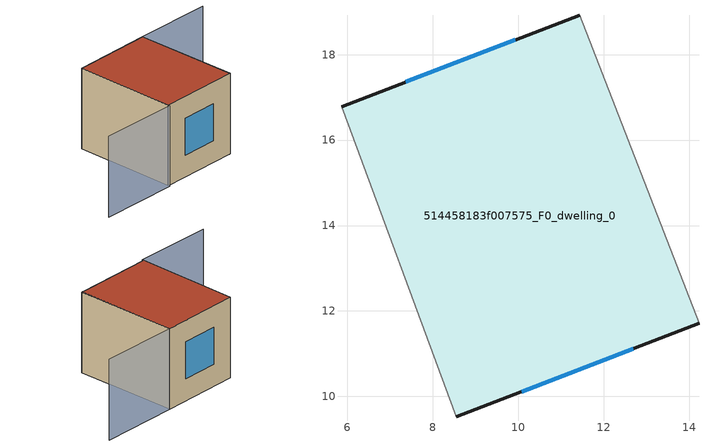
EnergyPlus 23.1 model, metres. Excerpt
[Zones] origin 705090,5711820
514458183f007575_F0_dwelling_0
 floor ground (EU_floor_Construction): 11.44,18.92 14.23,11.71 8.54,9.52 5.86,16.78 z0
 wall outside (EU_wall_Construction): 11.44,18.92 5.86,16.78 / 8.54,9.52 14.23,11.71 z0:6
 wall adiabatic (EU_wall_Construction): 14.23,11.71 11.44,18.92 / 5.86,16.78 8.54,9.52 z0:6
 window (EU_Window_Construction): 9.93,18.35 7.37,17.36 / 10.08,10.11 12.69,11.12 z1.62:4.38
 roof outside (EU_roof_Construction): 14.23,11.71 11.44,18.92 5.86,16.78 8.54,9.52 z6
shading: 5.86,16.78 8.58,9.43 / 8.58,9.43 3.01,7.37 / 14.18,11.69 11.44,18.93 / 11.44,18.93 16.96,21.02 z0:6
[Building]
EU S2 Campaign: North Axis=0; Terrain=City; Solar Distribution=FullExterior
[Site:Location]
London: Latitude=51.5; Longitude=-0.5; Time Zone=0; Elevation=25
[SizingPeriod:WeatherFileDays]
AnnualSizingPeriod: Begin Month=1; Begin Day of Month=1; End Month=12; End Day of Month=31; Day of Week for Start Day=Monday; Use Weather File Daylight Saving Period=No; Use Weather File Rain and Snow Indicators=No
[MATERIAL]
EU_InternalMass_Material: Roughness=MediumRough; Thickness=0.1; Conductivity=1; Density=1800; Specific Heat=900; Thermal Absorptance=0.9; Solar Absorptance=0.7; Visible Absorptance=0.7
[MATERIAL:NOMASS] Roughness=MediumRough; Thermal Absorptance=0.9; Solar Absorptance=0.7; Visible Absorptance=0.7
Name | Thermal Resistance
EU_wall_NoMass | 0.727863
EU_roof_NoMass | 0.773354
EU_floor_NoMass | 1.79329
[WINDOWMATERIAL:SIMPLEGLAZINGSYSTEM]
EU_Window_SimpleGlazing: UFactor=2.58614; Solar Heat Gain Coefficient=0.76; Visible Transmittance=0.76
[CONSTRUCTION]
EU_wall_Construction: EU_wall_NoMass
EU_roof_Construction: EU_roof_NoMass
EU_floor_Construction: EU_floor_NoMass
EU_InternalMass_Construction: EU_InternalMass_Material
EU_Window_Construction: EU_Window_SimpleGlazing
[ZONE]
514458183f007575_F0_dwelling_0: Type=1; Multiplier=1; Ceiling Height=autocalculate; Volume=280.102; Floor Area=autocalculate; Part of Total Floor Area=Yes
[INTERNALMASS]
514458183f007575_F0_dwelling_0_EU_InternalMass: Construction=EU_InternalMass_Construction; Zone or ZoneList=514458183f007575_F0_dwelling_0; Surface Area=46.6833
[OTHEREQUIPMENT]
EU_Step8_InternalGain_514458183f007575_F0_dwelling_0_f000: Fuel Type=Electricity; Zone or ZoneList or Space or SpaceList=514458183f007575_F0_dwelling_0; Schedule=EU_Step8_GainSchedule_514458183f007575_F0_dwelling_0_f000; Design Level Calculation Method=Watts/Area; Power per Zone Floor Area=1; Fraction Latent=0; Fraction Radiant=0; Fraction Lost=0; Carbon Dioxide Generation Rate=0; EndUse Subcategory=EU_Step8_InternalGains
[ZONEVENTILATION:DESIGNFLOWRATE]
EU_ConstantAir_514458183f007575_F0_dwelling_0: Zone or ZoneList or Space or SpaceList=514458183f007575_F0_dwelling_0; Schedule=EU_AlwaysOn; Design Flow Rate Calculation Method=AirChanges/Hour; Air Changes per Hour=0.484901; Ventilation Type=Natural; Fan Pressure Rise=0; Fan Total Efficiency=1; Constant Term Coefficient=1; Temperature Term Coefficient=0; Velocity Term Coefficient=0; Velocity Squared Term Coefficient=0; Minimum Indoor Temperature=-100; Maximum Indoor Temperature=100; Delta Temperature=-100; Minimum Outdoor Temperature=-100; Maximum Outdoor Temperature=100; Maximum Wind Speed=40
[HVACTEMPLATE:THERMOSTAT]
EU_HeatOnly_514458183f007575_F0_dwelling_0: Constant Heating Setpoint=20; Constant Cooling Setpoint=50
[HVACTEMPLATE:ZONE:IDEALLOADSAIRSYSTEM]
514458183f007575_F0_dwelling_0: Template Thermostat=EU_HeatOnly_514458183f007575_F0_dwelling_0; System Availability Schedule=EU_AlwaysOn; Maximum Heating Supply Air Temperature=50; Minimum Cooling Supply Air Temperature=13; Maximum Heating Supply Air Humidity Ratio=0.0156; Minimum Cooling Supply Air Humidity Ratio=0.0077; Heating Limit=NoLimit; Cooling Limit=NoLimit; Heating Availability Schedule=EU_AlwaysOn; Cooling Availability Schedule=EU_CoolingOff; Dehumidification Control Type=ConstantSensibleHeatRatio; Cooling Sensible Heat Ratio=0.7; Dehumidification Setpoint=60; Humidification Control Type=None; Humidification Setpoint=30; Outdoor Air Method=None; Outdoor Air Flow Rate per Person=0.00944; Outdoor Air Flow Rate per Zone Floor Area=0; Outdoor Air Flow Rate per Zone=0; Demand Controlled Ventilation Type=None; Outdoor Air Economizer Type=NoEconomizer; Heat Recovery Type=None; Sensible Heat Recovery Effectiveness=0.7; Latent Heat Recovery Effectiveness=0.65
[SIZING:ZONE]
514458183f007575_F0_dwelling_0: Zone Cooling Design Supply Air Temperature Input Method=SupplyAirTemperature; Zone Cooling Design Supply Air Temperature=13; Zone Heating Design Supply Air Temperature Input Method=SupplyAirTemperature; Zone Heating Design Supply Air Temperature=50; Zone Cooling Design Supply Air Humidity Ratio=0.008; Zone Heating Design Supply Air Humidity Ratio=0.008; Cooling Design Air Flow Method=DesignDay; Cooling Design Air Flow Rate=0; Cooling Minimum Air Flow per Zone Floor Area=0.000762; Cooling Minimum Air Flow=0; Cooling Minimum Air Flow Fraction=0.2; Heating Design Air Flow Method=DesignDay; Heating Design Air Flow Rate=0; Heating Maximum Air Flow per Zone Floor Area=0.002032; Heating Maximum Air Flow=0.141576; Heating Maximum Air Flow Fraction=0.3; Account for Dedicated Outdoor Air System=No; Dedicated Outdoor Air System Control Strategy=NeutralSupplyAir; Dedicated Outdoor Air Low Setpoint Temperature for Design=autosize; Dedicated Outdoor Air High Setpoint Temperature for Design=autosize; Zone Load Sizing Method=Sensible Load Only No Latent Load; Zone Latent Cooling Design Supply Air Humidity Ratio Input Method=HumidityRatioDifference; Zone Cooling Design Supply Air Humidity Ratio Difference=0.005; Zone Latent Heating Design Supply Air Humidity Ratio Input Method=HumidityRatioDifference; Zone Humidification Design Supply Air Humidity Ratio Difference=0.005
[SCHEDULE:CONSTANT]
Name | Hourly Value
EU_AlwaysOn | 1
EU_CoolingOff | 0
[SCHEDULE:FILE]
EU_Step8_GainSchedule_514458183f007575_F0_dwelling_0_f000: File=../../schedules/514458183f007575/514458183f007575_F0_dwelling_0_f000_gain.csv; Column Number=1; Rows to Skip at Top=0; Number of Hours of Data=8760; Column Separator=Comma; Interpolate to Timestep=No; Minutes per Item=60; Adjust Schedule for Daylight Savings=Yes
